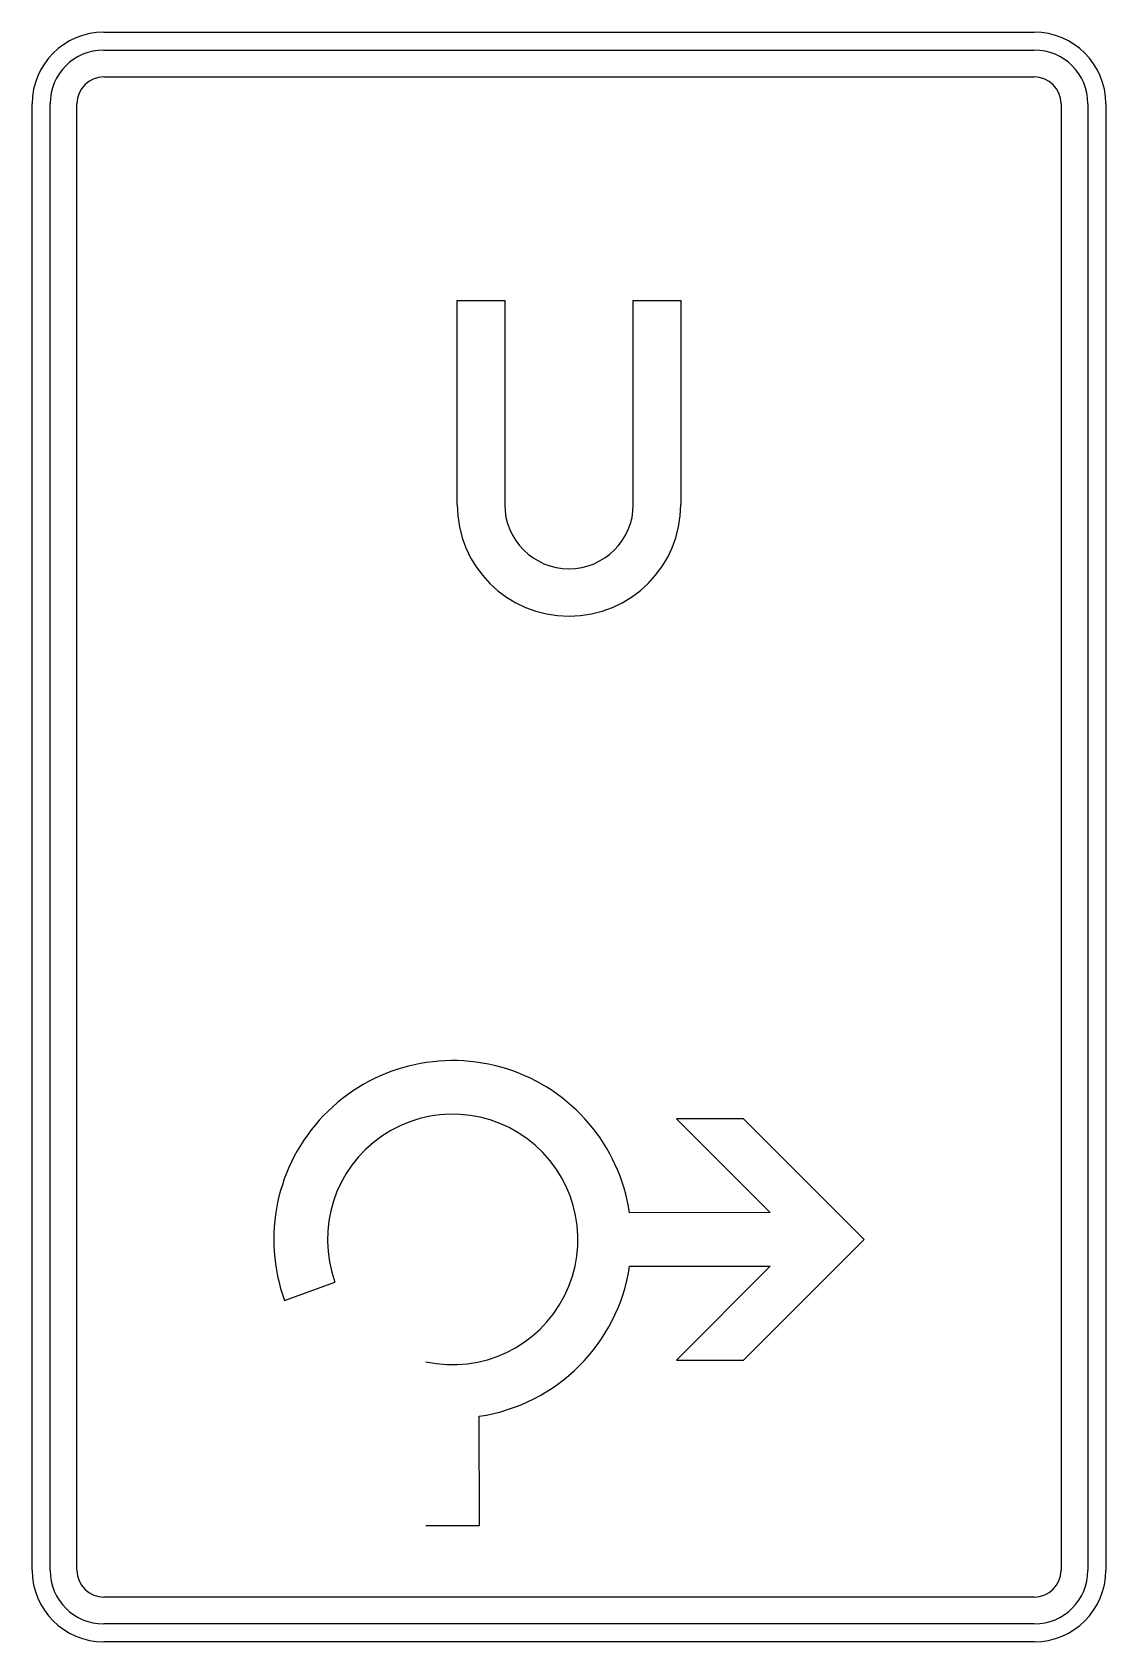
# Model space of a CAD drawing. Extents: x 0 to 600, y 0 to 900.
import ezdxf

# ---------------------------------------------------------------- set-up
doc = ezdxf.new("R2010")
doc.units = 0
doc.header["$LTSCALE"] = 25
doc.linetypes.add('AUSGEZOGEN', pattern=[0])
doc.layers.get('0').update_dxf_attribs({"linetype": 'AUSGEZOGEN'})

msp = doc.modelspace()

# ---------------------------------------------------------------- linework, layer by layer
for p, q in [((40, 900), (560, 900)), ((40, 890), (560, 890)), ((40, 875), (560, 875)), ((0, 40), (0, 860)), ((10, 40), (10, 860)), ((25, 40), (25, 860)), ((575, 860), (575, 40)), ((590, 860), (590, 40)), ((600, 860), (600, 40)), ((237.5, 750), (264.06, 750)), ((237.5, 635.94), (237.5, 750)), ((264.06, 750), (264.06, 635.94)), ((335.94, 635.94), (335.94, 750)), ((335.94, 750), (362.5, 750)), ((362.5, 750), (362.5, 635.94)), ((397.5, 292.5), (360, 292.5)), ((360, 292.5), (412.5, 240)), ((465, 225), (397.5, 292.5)), ((412.5, 240), (333.89, 239.88)), ((397.5, 157.5), (465, 225)), ((333.89, 210.12), (412.5, 210)), ((412.5, 210), (360, 157.5)), ((141.03, 190.8), (169.22, 201.06)), ((360, 157.5), (397.5, 157.5)), ((250, 65), (249.88, 126.11)), ((220, 65), (250, 65)), ((560, 25), (40, 25)), ((560, 10), (40, 10)), ((560, 0), (40, 0))]:
    msp.add_line(p, q)
for centre, radius, start, end in [((40, 860), 40, 90, 180), ((560, 860), 40, 0, 90), ((40, 860), 30, 90, 180), ((560, 860), 30, 0, 90), ((40, 860), 15, 90, 180), ((560, 860), 15, 0, 90), ((300, 635.94), 62.5, 180, 360), ((300, 635.94), 35.94, 180, 360), ((235, 225), 100, 8.555, 200), ((235, 225), 70, 257.625, 560), ((235, 225), 100, 278.555, 351.445), ((40, 40), 40, 180, 270), ((40, 40), 30, 180, 270), ((40, 40), 15, 180, 270), ((560, 40), 40, 270, 360), ((560, 40), 30, 270, 360), ((560, 40), 15, 270, 360)]:
    msp.add_arc(centre, radius, start, end)

doc.saveas('drawing.dxf')
